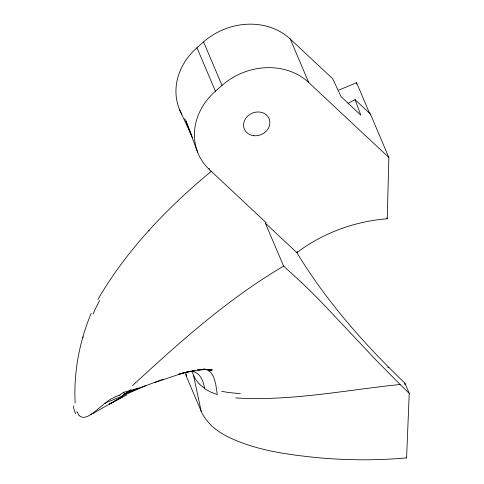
<?xml version="1.0" encoding="UTF-8"?>
<svg xmlns="http://www.w3.org/2000/svg" width="484" height="484" viewBox="0 0 484 484"><rect width="100%" height="100%" fill="white"/><g stroke="black" fill="none" stroke-linecap="round" stroke-linejoin="round"><path stroke-width="0.73" d="M208.991 168.39L209.572 169.751L266.139 222.688L265.383 223.178L296.855 252.63C326.222 301.102 364.047 344.009 404.896 383.122L409.228 393.335L406.59 457.882C377.296 460.556 347.766 460.357 318.472 457.761C287.109 454.615 254.893 450.35 226.385 436.072A102.88 48.636 -0.7 0 1 215.779 429.278L212.815 426.827A111.937 52.919 -0.7 0 1 208.229 422.223L205.482 418.769A130.862 61.867 -0.7 0 1 201.471 411.89L186.273 376.098L185.541 372.674M404.86 384.629L404.896 383.122M356.575 84.095L356.611 82.758L338.867 90.03M370.369 114.944L370.393 114.012L355.044 99.65L348.063 103.431M296.855 252.63C322.876 232.925 354.76 221.333 387.236 218.774L388.852 157.494L370.393 114.012M91.155 313.39C79.352 341.583 73.55 372.535 75.159 403.081M186.279 374.18L186.134 374.652A10.243 4.84 -0.8 0 0 186.273 376.098M97.913 299.463C126.796 249.738 167.458 207.557 211.569 171.07M181.778 114.291A62.648 54.202 -23 0 1 196.958 47.728L203.564 41.914A62.648 54.202 -23 0 1 290.249 39.016L332.653 78.692L341.123 96.733L360.804 115.15L355.044 99.65M209.572 169.751A62.648 54.202 -23 0 1 215.416 91.21L222.023 85.396A62.648 54.202 -23 0 1 308.707 82.504L388.852 157.494M132.537 385.579C179.782 342.043 227.952 298.822 283.612 266.121L301.326 282.341M106.22 402.271L110.642 399.112L115.609 396.789M123.977 392.125L120.389 394.424M78.971 415.405L80.786 416.748L82.806 417.323L85.19 417.184L87.689 416.367L93.442 412.804L105.149 403.021L120.189 396.959L145.865 385.554M119.276 395.101L115.773 396.723M90.514 414.842L122.718 396.535L109.33 404.2L126.584 395.017M138.733 388.192L123.62 394.236L137.771 388.567M124.57 393.855L126.427 393.117M163.296 379.172L141.927 387.115L123.589 392.391M154.904 382.469L184.761 372.432L178.844 374.247L195.022 370.405L186.225 372.142M82.776 337.203L83.46 336.973M186.249 372.202L204.145 369.51L212.264 369.909L204.145 369.51L197.381 369.752M409.228 393.335L400.129 384.484C345.582 390.098 290.836 401.345 235.756 397.951M387.757 367.368L388.694 367.332M198.01 369.782L199.462 369.746M200.921 369.716L207.461 369.57L203.534 369.044M187.725 371.718C199.027 369.51 203.274 379.898 204.599 388.664M203.576 369.062L211.266 370.23L206.759 369.377M206.704 369.474L210.83 372.456L213.626 376.963L215.64 383.637L217.304 394.545L210.479 391.967L204.672 388.712M400.129 384.484L374.949 358.959L326.827 307.842A173.944 31.23 48.6 0 0 301.29 282.263M199.063 383.963L195.179 378.754L192.051 371.966M148.975 230.602L149.266 230.989M297.563 252.091L297.297 251.619M179.485 109.487L192.517 137.758M356.611 82.758L369.776 113.776M290.249 39.016L308.707 82.498M406.324 457.247L406.59 457.882M203.564 41.914L222.023 85.396M196.958 47.728L215.416 91.21M265.383 223.178L283.612 266.121M77.21 412.664L76.744 411.491M191.827 135.677L185.765 120.673L197.623 152.176M386.934 217.806L387.236 218.774M201.175 411.206L193.576 375.566M185.378 119.881A62.648 54.202 -23 0 1 184.531 118.707M106.117 402.851A27.467 9.408 -70.2 0 1 105.04 403.523M120.28 394.817A38.563 13.304 -62.6 0 1 119.167 395.458M79.067 415.169A39.742 14.133 -72.4 0 1 77.41 412.259M75.661 413.693A52.109 18.924 -70.8 0 1 73.332 405.846M93.037 314.122A139.93 113.746 -62.2 0 1 99.704 300.449M130.698 389.82A83.006 21.084 -53 0 1 121.968 395.918M240.342 393.48A132.828 57.366 -20 0 1 221.636 391.296M204.381 388.114A113.202 56.15 -28.1 0 1 199.226 383.86M253.519 135.659A13.425 11.616 -23 0 0 269.382 119.427A13.425 11.616 -23 0 0 247.27 116.517A13.425 11.616 -23 0 0 253.519 135.659"/></g></svg>
